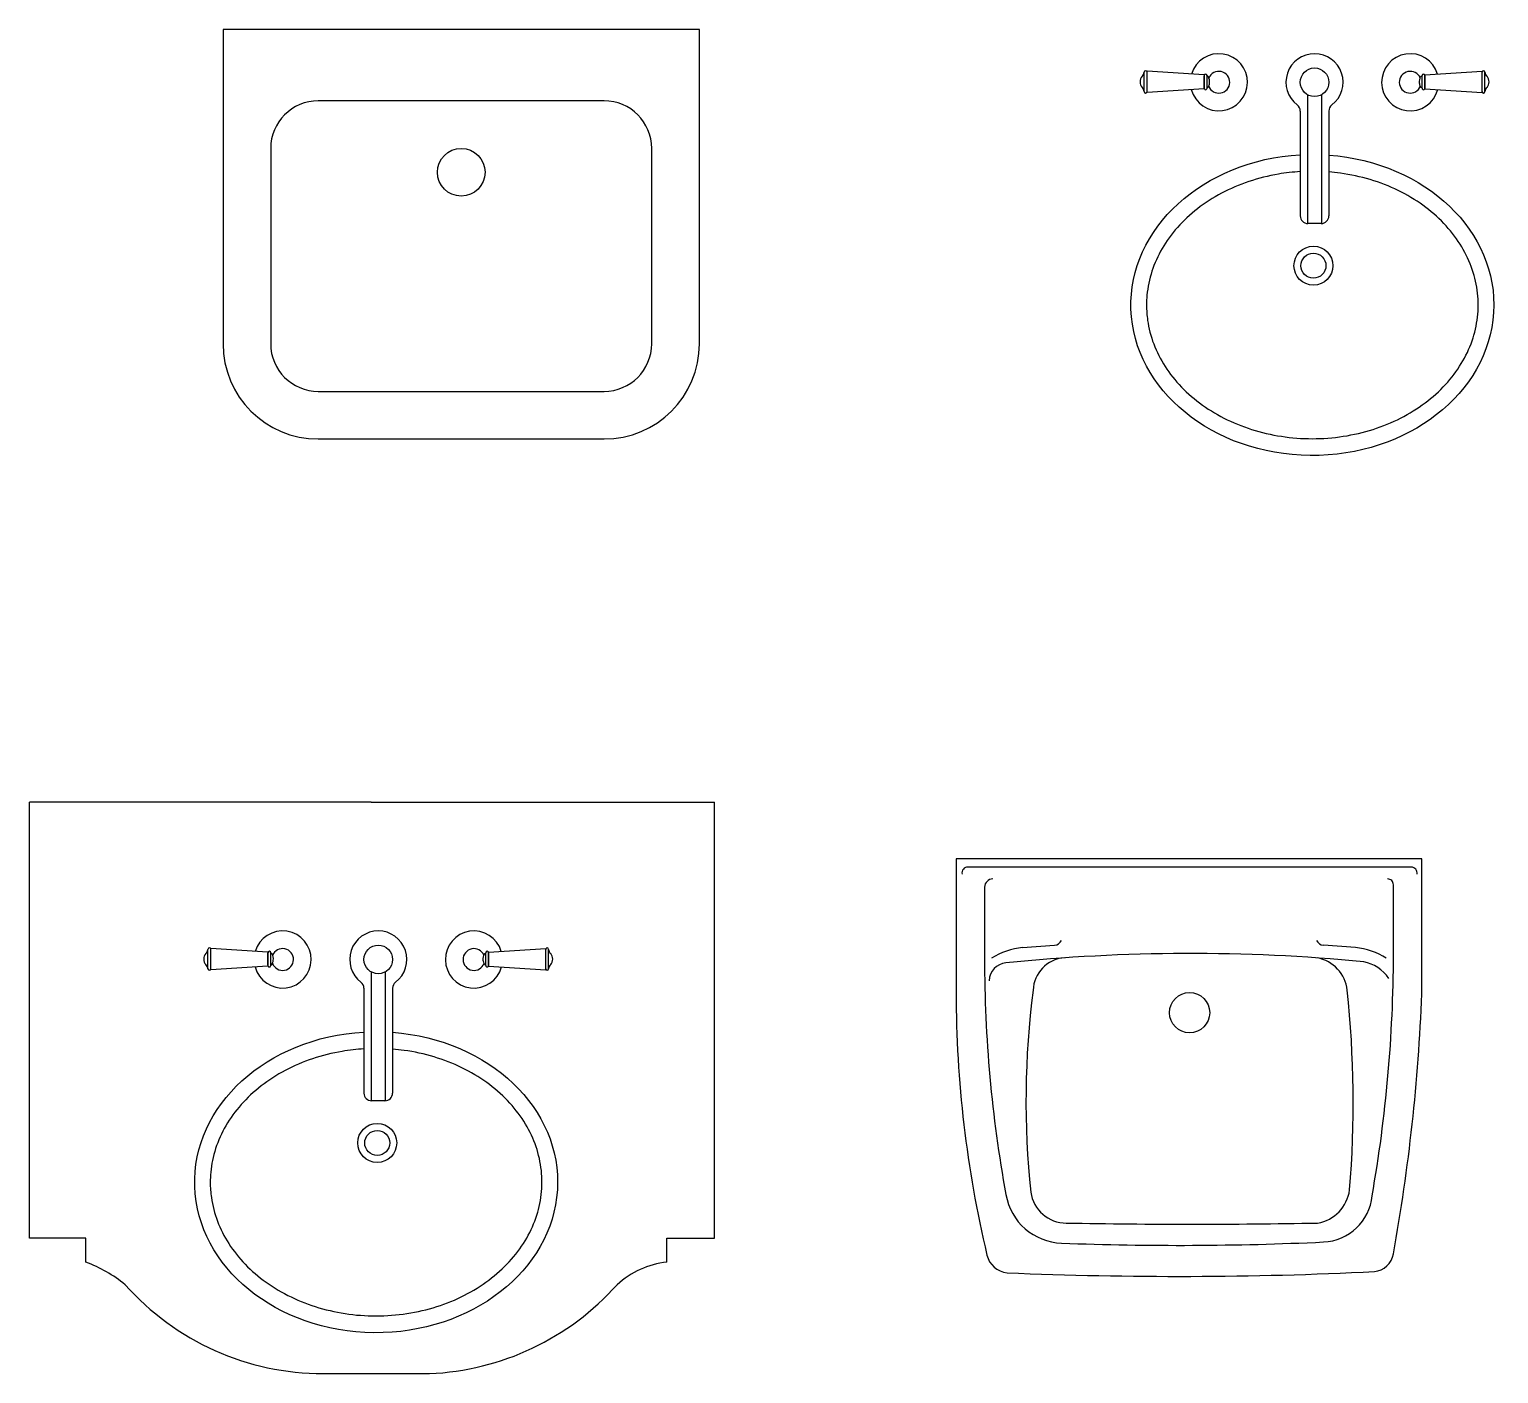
# Model space of a CAD drawing. Header units: inches. Extents: x -4148 to 3543, y 10663 to 18025.
# Drawn here: x -702 to 841, y 10795 to 12206 of the extents above; entities that cross this region are included whole.
import ezdxf

# ---------------------------------------------------------------- set-up
doc = ezdxf.new("R2010")
doc.units = ezdxf.units.IN
doc.header["$MEASUREMENT"] = 0
doc.layers.add('freecads.com', color=7, linetype='Continuous')
doc.styles.add('PL-01$0$Standard', font='ARIALN.TTF')

msp = doc.modelspace()

# ---------------------------------------------------------------- linework, layer by layer
at = {"layer": 'freecads.com'}
for p, q in [((1.526019338813057, 12206.39084635658), (-498.4739806611869, 12206.39084635658)), ((-498.4739806611869, 12206.39084635658), (-498.4739806611869, 11876.39084635658)), ((1.526019338813057, 11876.39084635658), (1.526019338813057, 12206.39084635658)), ((535.5357271504181, 12157.1848572259, 3.35231730415339e-05), (535.5139990733296, 12157.22709318621, 3.352968936203725e-05)), ((535.6889237046998, 12156.88138950574, 3.347722890328678e-05), (535.5357271504181, 12157.1848572259, 3.35231730415339e-05)), ((535.9146325675829, 12156.40897791796, 3.340953810486204e-05), (535.6889237046998, 12156.88138950574, 3.347722890328678e-05)), ((536.4600469850993, 12155.08549491419, 3.324596670397948e-05), (535.9146325675829, 12156.40897791796, 3.340953810486204e-05)), ((536.906949765078, 12153.56352373048, 3.311193947492273e-05), (536.4600469850993, 12155.08549491419, 3.324596670397948e-05)), ((537.1468208273, 12151.88700816866, 3.30400020316934e-05), (536.906949765078, 12153.56352373048, 3.311193947492273e-05)), ((757.4836828873085, 12151.88700816866, 3.30400020316934e-05), (757.7235539495305, 12153.56352373048, 3.311193947492273e-05)), ((757.7235539495305, 12153.56352373048, 3.311193947492273e-05), (758.1704567295092, 12155.08549491419, 3.324596670397948e-05)), ((758.1704567295092, 12155.08549491419, 3.324596670397948e-05), (758.7158711470256, 12156.40897791796, 3.340953810486204e-05)), ((758.7158711470256, 12156.40897791796, 3.340953810486204e-05), (758.9415800099086, 12156.88138950574, 3.347722890328678e-05)), ((758.9415800099086, 12156.88138950574, 3.347722890328678e-05), (759.0947765641904, 12157.1848572259, 3.35231730415339e-05)), ((759.0947765641904, 12157.1848572259, 3.35231730415339e-05), (759.1165046412789, 12157.22709318621, 3.352968936203725e-05)), ((535.4794728386041, 12145.31107712308, 3.354005045559793e-05), (535.6662401691137, 12145.67765346424, 3.348403793038714e-05)), ((535.498392771493, 12145.34782115764, 3.353437626635252e-05), (535.4794728386041, 12145.31107712308, 3.354005045559793e-05)), ((535.6662401691137, 12145.67765346424, 3.348403793038714e-05), (536.0712665866886, 12146.54399020403, 3.336256829393396e-05)), ((536.0712665866886, 12146.54399020403, 3.336256829393396e-05), (536.6120359917695, 12147.96464319182, 3.320038844897482e-05)), ((536.6120359917695, 12147.96464319182, 3.320038844897482e-05), (536.8718022989633, 12148.89140366627, 3.312248291029045e-05)), ((536.8718022989633, 12148.89140366627, 3.312248291029045e-05), (537.065156447381, 12149.90507601945, 3.306449461558943e-05)), ((537.065156447381, 12149.90507601945, 3.306449461558943e-05), (537.1468208273, 12151.88700816866, 3.30400020316934e-05)), ((757.5653472672275, 12149.90507601945, 3.306449461558943e-05), (757.4836828873085, 12151.88700816866, 3.30400020316934e-05)), ((757.7587014156452, 12148.89140366627, 3.312248291029045e-05), (757.5653472672275, 12149.90507601945, 3.306449461558943e-05)), ((758.018467722839, 12147.96464319182, 3.320038844897482e-05), (757.7587014156452, 12148.89140366627, 3.312248291029045e-05)), ((758.5592371279199, 12146.54399020403, 3.336256829393396e-05), (758.018467722839, 12147.96464319182, 3.320038844897482e-05)), ((758.9642635454948, 12145.67765346424, 3.348403793038714e-05), (758.5592371279199, 12146.54399020403, 3.336256829393396e-05)), ((759.1510308760044, 12145.31107712308, 3.354005045559793e-05), (758.9642635454948, 12145.67765346424, 3.348403793038714e-05)), ((759.1321109431155, 12145.34782115764, 3.353437626635252e-05), (759.1510308760044, 12145.31107712308, 3.354005045559793e-05)), ((-98.47398066118694, 12131.39084635652), (-398.4739806611869, 12131.39084635658)), ((-448.4739806611869, 12081.39084635658), (-448.4739806611869, 11876.39084635658)), ((-48.47398066118694, 11876.39084635658), (-48.47398066118694, 12081.39084635652)), ((-398.4739806611869, 11826.39084635658), (-98.47398066118694, 11826.39084635658)), ((-398.4739806611869, 11776.39084635658), (-98.47398066118694, 11776.39084635658)), ((-342.9919811577829, 11395.26128398469), (-701.7817047114777, 11395.26120261678)), ((-701.7816837957189, 10937.3938729097), (-701.7817047114777, 11395.26112087803)), ((-342.9919811577829, 11395.26128398469), (17.42103344913903, 11395.26128398207)), ((17.42105435965914, 10937.3938729097), (17.42099712767504, 11395.26128398207)), ((759.9989413277362, 11335.73222769064), (271.0489413277392, 11335.73222769064)), ((271.0489413277392, 11335.73222769064), (271.0489413277392, 11195.2826769879)), ((748.801611796931, 11327.03181673097), (283.4904316924803, 11327.03181673097)), ((759.9989413277362, 11194.03975843212), (759.9989413277362, 11335.73222769064)), ((300.9084979788968, 11305.90223914431), (300.9084979788968, 11231.32725831311)), ((730.1394015301048, 11235.05600451505), (730.1394015301048, 11308.38806679048)), ((340.7212064733903, 11242.51350638433), (374.3131950657989, 11244.9993340305)), ((690.3266761820851, 11242.51350638433), (656.7346875896765, 11244.9993340305)), ((-447.3043921941253, 11236.28405598329, 3.35231730415339e-05), (-447.3261202712138, 11236.3262919436, 3.352968936203725e-05)), ((-447.1511956398435, 11235.98058826312, 3.347722890328678e-05), (-447.3043921941253, 11236.28405598329, 3.35231730415339e-05)), ((-446.9254867769605, 11235.50817667535, 3.340953810486204e-05), (-447.1511956398435, 11235.98058826312, 3.347722890328678e-05)), ((-446.3800723594441, 11234.18469367158, 3.324596670397948e-05), (-446.9254867769605, 11235.50817667535, 3.340953810486204e-05)), ((-445.9331695794654, 11232.66272248787, 3.311193947492273e-05), (-446.3800723594441, 11234.18469367158, 3.324596670397948e-05)), ((-445.9683170455801, 11227.99060242366, 3.312248291029045e-05), (-445.7749628971624, 11229.00427477684, 3.306449461558943e-05)), ((-445.6932985172434, 11230.98620692605, 3.30400020316934e-05), (-445.9331695794654, 11232.66272248787, 3.311193947492273e-05)), ((-445.7749628971624, 11229.00427477684, 3.306449461558943e-05), (-445.6932985172434, 11230.98620692605, 3.30400020316934e-05)), ((-225.3564364572348, 11230.98620692605, 3.30400020316934e-05), (-225.1165653950129, 11232.66272248787, 3.311193947492273e-05)), ((-225.2747720773159, 11229.00427477684, 3.306449461558943e-05), (-225.3564364572348, 11230.98620692605, 3.30400020316934e-05)), ((-225.0814179288982, 11227.99060242366, 3.312248291029045e-05), (-225.2747720773159, 11229.00427477684, 3.306449461558943e-05)), ((-225.1165653950129, 11232.66272248787, 3.311193947492273e-05), (-224.6696626150342, 11234.18469367158, 3.324596670397948e-05)), ((-224.6696626150342, 11234.18469367158, 3.324596670397948e-05), (-224.1242481975178, 11235.50817667535, 3.340953810486204e-05)), ((-224.1242481975178, 11235.50817667535, 3.340953810486204e-05), (-223.8985393346347, 11235.98058826312, 3.347722890328678e-05)), ((-223.8985393346347, 11235.98058826312, 3.347722890328678e-05), (-223.745342780353, 11236.28405598329, 3.35231730415339e-05)), ((-223.745342780353, 11236.28405598329, 3.35231730415339e-05), (-223.7236147032645, 11236.3262919436, 3.352968936203725e-05)), ((-447.3606465059393, 11224.41027588047, 3.354005045559793e-05), (-447.1738791754296, 11224.77685222163, 3.348403793038714e-05)), ((-447.3417265730504, 11224.44701991503, 3.353437626635252e-05), (-447.3606465059393, 11224.41027588047, 3.354005045559793e-05)), ((-447.1738791754296, 11224.77685222163, 3.348403793038714e-05), (-446.7688527578548, 11225.64318896142, 3.336256829393396e-05)), ((-446.7688527578548, 11225.64318896142, 3.336256829393396e-05), (-446.2280833527739, 11227.06384194921, 3.320038844897482e-05)), ((-446.2280833527739, 11227.06384194921, 3.320038844897482e-05), (-445.9683170455801, 11227.99060242366, 3.312248291029045e-05)), ((-224.8216516217044, 11227.06384194921, 3.320038844897482e-05), (-225.0814179288982, 11227.99060242366, 3.312248291029045e-05)), ((-224.2808822166235, 11225.64318896142, 3.336256829393396e-05), (-224.8216516217044, 11227.06384194921, 3.320038844897482e-05)), ((-223.8758557990486, 11224.77685222163, 3.348403793038714e-05), (-224.2808822166235, 11225.64318896142, 3.336256829393396e-05)), ((-223.689088468539, 11224.41027588047, 3.354005045559793e-05), (-223.8758557990486, 11224.77685222163, 3.348403793038714e-05)), ((-223.7080084014278, 11224.44701991503, 3.353437626635252e-05), (-223.689088468539, 11224.41027588047, 3.354005045559793e-05)), ((-651.7816837957189, 10937.3938729097), (-701.7816837957189, 10937.3938729097)), ((-667.414691195806, 10937.3938729097), (-696.1117107672444, 10937.3938729097)), ((-642.414691195806, 10937.3938729097), (-667.414691195806, 10937.3938729097)), ((-642.414691195806, 10912.3938729097), (-642.414691195806, 10937.3938729097)), ((-32.57894564034086, 10912.3938729097), (-32.57894564034086, 10937.3938729097)), ((-32.57894564034086, 10937.3938729097), (-7.578945640340862, 10937.3938729097)), ((-32.57894564034086, 10937.3938729097), (17.42105435965914, 10937.3938729097)), ((-393.1493084062649, 10795.26120349217), (-281.8443284299983, 10795.26120349217))]:
    msp.add_line(p, q, dxfattribs=at)
at = {"layer": 'freecads.com', "extrusion": (2.999042941532596e-07, 5.477948133960356e-13, 0.9999999999999551)}
for p, q in [((468.5264765515749, 12141.0882988292, 5.361954386172881e-05), (468.5264391732926, 12161.5520428292, 5.361954386171809e-05)), ((471.5264786044427, 12139.96440430886, 5.271983097926655e-05), (471.5264374256658, 12162.50883630888, 5.271983097925475e-05)), ((531.4749327318568, 12158.50894580861, 3.474102200000053e-05), (471.5264374256658, 12162.50883630888, 5.271983097925475e-05)), ((531.4749327320897, 12158.50882580857, 3.474102200000053e-05), (531.4749591285654, 12144.0574098086, 3.474102200000811e-05)), ((531.4749577680195, 12144.80228180861, 3.474102200000772e-05), (531.4749340226699, 12157.80228180861, 3.474102200000091e-05)), ((534.4556102063798, 12144.56229525296, 3.384711166582829e-05), (534.4555855843064, 12158.04227525297, 3.384711166582123e-05)), ((531.4749591285654, 12144.0574098086, 3.474102200000811e-05), (471.5264786044427, 12139.96440430886, 5.271983097926655e-05)), ((640.0145505714754, 12137.7928517892, 2.189535872309433e-06), (640.0147975008294, 12002.60497006306, 2.189535872380258e-06)), ((654.6161465714977, 12137.79289628936, -2.189545469596509e-06), (654.6163935008517, 12002.60499673381, -2.189545469525711e-06)), ((632.3153658890224, 12120.64724755472, 4.498563812339748e-06), (632.315566888341, 12010.60495599992, 4.498563812397401e-06)), ((662.3153658890224, 12120.64730539305, -4.498565012288661e-06), (662.315566888341, 12010.60501079684, -4.498565012230982e-06)), ((654.3155815007922, 12002.60499618433, -2.099330658992572e-06), (640.3155815007922, 12002.60497061243, 2.09932945916734e-06)), ((-514.3136427929685, 11220.18749758658, 5.361954386172881e-05), (-514.3136801712508, 11240.65124158659, 5.361954386171809e-05)), ((-511.3136407401007, 11219.06360306625, 5.271983097926655e-05), (-511.3136819188776, 11241.60803506627, 5.271983097925475e-05)), ((-451.3651866126866, 11237.608144566, 3.474102200000053e-05), (-511.3136819188776, 11241.60803506627, 5.271983097925475e-05)), ((-451.3651866124537, 11237.60802456596, 3.474102200000053e-05), (-451.365160215978, 11223.15660856599, 3.474102200000811e-05)), ((-451.3651615765239, 11223.901480566, 3.474102200000772e-05), (-451.3651853218735, 11236.901480566, 3.474102200000091e-05)), ((-448.3845091381636, 11223.66149401035, 3.384711166582829e-05), (-448.384533760237, 11237.14147401036, 3.384711166582123e-05)), ((-451.365160215978, 11223.15660856599, 3.474102200000811e-05), (-511.3136407401007, 11219.06360306625, 5.271983097926655e-05)), ((-342.825568773068, 11216.89205054658, 2.189535872309433e-06), (-342.8253218437139, 11081.70416882045, 2.189535872380258e-06)), ((-328.2239727730457, 11216.89209504675, -2.189545469596509e-06), (-328.2237258436917, 11081.7041954912, -2.189545469525711e-06)), ((-350.524753455521, 11199.74644631211, 4.498563812339748e-06), (-350.5245524562024, 11089.70415475731, 4.498563812397401e-06)), ((-320.524753455521, 11199.74650415044, -4.498565012288661e-06), (-320.5245524562024, 11089.70420955423, -4.498565012230982e-06)), ((-328.5245378437512, 11081.70419494172, -2.099330658992572e-06), (-342.5245378437512, 11081.70416936982, 2.09932945916734e-06))]:
    msp.add_line(p, q, dxfattribs=at)
at = {"layer": 'freecads.com', "extrusion": (-2.999042941532596e-07, 5.477948133960356e-13, 0.9999999999999551)}
for p, q in [((760.1748935082287, 12144.56229525296, 3.384711166582829e-05), (760.1749181303021, 12158.04227525297, 3.384711166582123e-05)), ((763.1555709825188, 12158.50882580857, 3.474102200000053e-05), (763.1555445860431, 12144.0574098086, 3.474102200000811e-05)), ((763.155545946589, 12144.80228180861, 3.474102200000772e-05), (763.1555696919386, 12157.80228180861, 3.474102200000091e-05)), ((763.1555709827517, 12158.50894580861, 3.474102200000053e-05), (823.1040662889427, 12162.50883630888, 5.271983097925475e-05)), ((823.1040251101658, 12139.96440430886, 5.271983097926655e-05), (823.1040662889427, 12162.50883630888, 5.271983097925475e-05)), ((826.1040271630336, 12141.0882988292, 5.361954386172881e-05), (826.1040645413159, 12161.5520428292, 5.361954386171809e-05)), ((763.1555445860431, 12144.0574098086, 3.474102200000811e-05), (823.1040251101658, 12139.96440430886, 5.271983097926655e-05)), ((-222.6652258363147, 11223.66149401035, 3.384711166582829e-05), (-222.6652012142413, 11237.14147401036, 3.384711166582123e-05)), ((-219.6845483620245, 11237.60802456596, 3.474102200000053e-05), (-219.6845747585003, 11223.15660856599, 3.474102200000811e-05)), ((-219.6845733979544, 11223.901480566, 3.474102200000772e-05), (-219.6845496526048, 11236.901480566, 3.474102200000091e-05)), ((-219.6845483617917, 11237.608144566, 3.474102200000053e-05), (-159.7360530556007, 11241.60803506627, 5.271983097925475e-05)), ((-159.7360942343776, 11219.06360306625, 5.271983097926655e-05), (-159.7360530556007, 11241.60803506627, 5.271983097925475e-05)), ((-156.7360921815098, 11220.18749758658, 5.361954386172881e-05), (-156.7360548032275, 11240.65124158659, 5.361954386171809e-05)), ((-219.6845747585003, 11223.15660856599, 3.474102200000811e-05), (-159.7360942343776, 11219.06360306625, 5.271983097926655e-05))]:
    msp.add_line(p, q, dxfattribs=at)
at = {"layer": 'freecads.com', "extrusion": (2.999042941532596e-07, 5.477948133960356e-13, 0.9999999999999551)}
for centre in [(647.3153086376857, 12150.89624339819, 0.000194139296929353), (-335.5248107067554, 11229.9954421557, -0.0001006191797928287)]:
    msp.add_circle(centre, 14.999998000026, dxfattribs=at)
at = {"layer": 'freecads.com'}
for centre, radius in [((-248.4739806611869, 12056.39084635658), 25), ((646.1817169948772, 11958.33060552015), 20.48394153633715), ((646.1817169948772, 11958.33060552015), 13.10972258325578), ((516.1460133179498, 11174.15309940124), 21.13422140614657), ((-336.6584023496662, 11037.42980427754), 20.48394153633715), ((-336.6584023496662, 11037.42980427754), 13.10972258325578)]:
    msp.add_circle(centre, radius, dxfattribs=at)
for centre, radius, start, end in [((546.9051629179448, 12150.89604209402, 3.305224832364142e-05), 29.98854442988978, 195.002400831697, 163.5299712273267), ((647.3153086377715, 12150.89624339818), 30.00000000003111, 307.2478893382913, 232.752327547601), ((747.7253407966637, 12150.89604209402, 3.305224832364142e-05), 29.98854442988978, 16.47002877267334, 344.997599168303), ((473.2709169743757, 12151.32020415259, 5.431162726446527e-05), 9.121796375605696, 140.6339771908807, 180.0002093146156), ((461.527177267737, 12162.36291486087, 5.431162726446527e-05), 7.04607371041247, 311.7471428311425, 353.3918107714592), ((470.0264391733508, 12161.55202414, 5.361954386171809e-05), 1.500000000174637, 0.0009231827756889605, 179.9992861251698), ((532.9652842063515, 12158.00394308635, 3.384711166582829e-05), 1.490325999972568, 359.9998953460273, 179.9998953460273), ((546.9051629179448, 12150.89604209402, 3.305224832364142e-05), 11.43953348265934, 200.5909198752427, 157.1986791703984), ((747.7253407966637, 12150.89604209402, 3.305224832364142e-05), 11.43953348265934, 22.80132082960163, 339.4090801247573), ((761.665219508257, 12158.00394308635, 3.384711166582829e-05), 1.490325999972568, 0.0001046539727320076, 180.0001046539727), ((824.6040645412577, 12161.55202414, 5.361954386171809e-05), 1.500000000174637, 0.0007138748302039085, 179.9990768172243), ((833.1033264468715, 12162.36291486087, 5.431162726446527e-05), 7.04607371041247, 186.6081892285408, 228.2528571688574), ((821.3595867402328, 12151.32020415259, 5.431162726446527e-05), 9.121796375605696, 359.9997906853844, 39.36602280697576), ((473.2709169744339, 12151.32017082923, 5.431162726446527e-05), 9.121796375605696, 180, 219.3662321235763), ((461.5272176088474, 12140.27741721905, 5.431162726446527e-05), 7.04607371041247, 6.608398542891417, 48.25306647679621), ((470.0264391733508, 12141.08831751845, 5.361954386171809e-05), 1.500000000174637, 180.0007138748302, 359.9990768172243), ((532.9652842063515, 12144.56229253077, 3.384711166582829e-05), 1.490325999972568, 180.0001046539727, 0.0001046539727320076), ((761.665219508257, 12144.56229253077, 3.384711166582829e-05), 1.490325999972568, 179.9998953460273, 359.9998953460273), ((824.6040645412577, 12141.08831751845, 5.361954386171809e-05), 1.500000000174637, 180.0009231827757, 359.9992861251698), ((833.1032861057611, 12140.27741721905, 5.431162726446527e-05), 7.04607371041247, 131.7469335185127, 173.3916014571086), ((821.3595867401746, 12151.32017082923, 5.431162726446527e-05), 9.121796375605696, 320.6337678785837, 0), ((-398.4739806611869, 12081.39084635658), 50, 90, 180), ((-98.47398066118694, 12081.39084635652), 50, 0, 90), ((624.4499731504184, 12120.71398293627), 7.865675847803512, 359.5138750101975, 53.23855718247831), ((670.1806441251247, 12120.71398293627), 7.865675847803512, 126.7614428175217, 180.4861249898025), ((-398.4739806611869, 11876.39084635658), 100, 180, 270), ((-398.4739806611869, 11876.39084635658), 50, 180, 270), ((-98.47398066118694, 11876.39084635658), 100, 270, 0), ((-98.47398066118694, 11876.39084635658), 50, 270, 0), ((283.4904316924803, 11320.70852633386), 6.323290397110301, 90, 190.3330927142421), ((748.5461779789621, 11320.49545410566), 6.541351756699117, 351.90482418746, 87.76208309807963), ((309.8570823478367, 11305.65382429737), 8.952031732753142, 91.53343913190774, 178.4098638135572), ((723.9248151731663, 11308.38806679048), 6.214586356934905, 0, 90.05670400629215), ((-435.9349564265985, 11229.99524085141, 3.305224832364142e-05), 29.98854442988978, 195.002400831697, 163.5299712273341), ((-335.5248107067719, 11229.99544215556), 30.00000000003111, 307.2478893382627, 232.7523275475764), ((-235.1147785478797, 11229.99524085141, 3.305224832364142e-05), 29.98854442988978, 16.47002877266595, 344.997599168303), ((373.6396942314313, 11254.10062163583), 9.126173319023954, 274.2322085634316, 333.0955980295555), ((657.408188424044, 11254.10062163583), 9.126173319023954, 206.9044019704445, 265.7677914365685), ((-509.5692023701677, 11230.41940290998, 5.431162726446527e-05), 9.121796375605696, 140.6339771908757, 180.0002093146156), ((-509.5692023701095, 11230.41936958662, 5.431162726446527e-05), 9.121796375605696, 180, 219.3662321235914), ((-521.3129420768064, 11241.46211361826, 5.431162726446527e-05), 7.04607371041247, 311.7471428311296, 353.3918107714592), ((-512.8136801711926, 11240.65122289739, 5.361954386171809e-05), 1.500000000174637, 0.0009231827756893803, 179.9992861251698), ((-449.8748351381919, 11237.10314184374, 3.384711166582829e-05), 1.490325999972568, 359.9998953460273, 179.9998953460273), ((-435.9349564265985, 11229.99524085141, 3.305224832364142e-05), 11.43953348265934, 200.5909198752427, 157.1986791703924), ((-235.1147785478797, 11229.99524085141, 3.305224832364142e-05), 11.43953348265934, 22.80132082960763, 339.4090801247573), ((-221.1748998362864, 11237.10314184374, 3.384711166582829e-05), 1.490325999972568, 0.0001046539727320076, 180.0001046539727), ((-158.2360548032857, 11240.65122289739, 5.361954386171809e-05), 1.500000000174637, 0.0007138748302035839, 179.9990768172243), ((-149.7367928976719, 11241.46211361826, 5.431162726446527e-05), 7.04607371041247, 186.6081892285408, 228.2528571688704), ((-161.4805326043688, 11230.41936958662, 5.431162726446527e-05), 9.121796375605696, 320.6337678785571, 0), ((-161.4805326043106, 11230.41940290998, 5.431162726446527e-05), 9.121796375605696, 359.9997906853844, 39.36602280697576), ((1687.307500591218, 11231.34246931353), 1386.399002695769, 180.0006286258651, 190.3122139704334), ((347.6693383068996, 11170.05721720368), 72.78866929546736, 95.47757910472652, 122.6743601132727), ((517.4220963274056, 9336.80179982603), 1899.498795145535, 84.51349343719518, 95.86557260687549), ((387.1378192496486, 11196.50170278461), 35.24205900952483, 94.48836333564465, 177.9400016957385), ((643.165994562376, 11193.60411110588), 38.67648994941849, 6.181175560561119, 79.77040160392447), ((683.3785443485758, 11170.05721720368), 72.7886692954675, 57.32563988672727, 84.52242089527347), ((-740.2769248676996, 11237.58101186338), 1470.418494374758, 349.9870235227329, 359.9016114560138), ((-521.312901735696, 11219.37661597644, 5.431162726446527e-05), 7.04607371041247, 6.608398542891417, 48.2530664768092), ((-512.8136801711926, 11220.18751627584, 5.361954386171809e-05), 1.500000000174637, 180.0007138748302, 359.9990768172243), ((-449.8748351381919, 11223.66149128815, 3.384711166582829e-05), 1.490325999972568, 180.0001046539727, 0.0001046539727320076), ((-221.1748998362864, 11223.66149128815, 3.384711166582829e-05), 1.490325999972568, 179.9998953460273, 359.9998953460273), ((-158.2360548032857, 11220.18751627584, 5.361954386171809e-05), 1.500000000174637, 180.0009231827757, 359.9992861251698), ((-149.7368332387823, 11219.37661597644, 5.431162726446527e-05), 7.04607371041247, 131.7469335185041, 173.3916014571086), ((324.6041046886676, 11207.68179207804), 18.71905491045637, 93.98523927236472, 179.9080174202389), ((691.0126778019985, 11187.23688295309), 41.15129698836113, 33.91485307770825, 78.75737710473511), ((-358.390146194125, 11199.81318169366), 7.865675847803512, 359.5138750101977, 53.23855718250697), ((-312.6594752194187, 11199.81318169366), 7.865675847803512, 126.761442817493, 180.4861249898022), ((1252.825051983054, 11081.12478212736), 908.4262825026263, 172.6227414851888, 186.0331101344974), ((-428.0003696893255, 11079.76481396908), 1115.874987941914, 355.2897199607577, 6.070374855088165), ((1460.724139253049, 11195.30844109904), 1189.675198204286, 180.0012408215902, 193.3916811790068), ((-1217.684251130289, 11272.18481112245), 1979.226479964069, 349.7800174495651, 357.7372241870088), ((384.0828195827271, 10993.87465193458), 61.71679587255465, 189.9973247613659, 267.8598564384912), ((386.8317915844236, 10991.13211778913), 37.80171377781182, 188.3442660877597, 269.8831051432786), ((643.5502574187631, 10993.66513662398), 40.931373473146, 279.7954327962949, 352.2311295411806), ((654.2415787096179, 10987.1437901275), 53.75780865308326, 272.658141670033, 354.4210056586691), ((518.6343097055433, 17948.61867016279), 6996.53121665424, 268.9199513125226, 271.0800486874773), ((327.0020810766291, 10925.23188083733), 24.22855986562248, 193.0240340698959, 264.184949979709), ((504.4235073706877, 14214.1289701383), 3284.218891301978, 267.8598564384912, 272.658141670033), ((707.7885657692823, 10924.93004530302), 22.69119046153954, 276.1843309830279, 350.0638254467), ((-699.575049952703, 10765.73668672714), 157.4027854651306, 51.3313571688808, 68.70640598846825), ((-21.64543767353189, 10819.21600321423), 93.8171466067813, 96.69249335044461, 132.2760677831758), ((503.6823404681054, 15155.40937322683), 4258.051124868711, 267.5888707330266, 272.7804102297258), ((-393.1493084062649, 11073.79804875235), 278.5368452601715, 221.6654154838502, 270), ((-293.7409923452478, 11075.0644267791), 280.0560200639796, 272.4346336152937, 318.2643106646458)]:
    msp.add_arc(centre, radius, start, end, dxfattribs=at)
at = {"layer": 'freecads.com', "extrusion": (2.999042941532596e-07, 5.477948133960356e-13, 0.9999999999999551)}
for centre, radius, start, end in [((535.405891343773, 12158.18144092819, 0.0001941392969291932), 0.9604514010054218, 188.3366779125541, 276.462868671027), ((535.2992467156691, 12144.48312766971, 0.0001941392969290676), 0.8473380393557314, 77.71955908033185, 174.6422117881806), ((640.3155668886617, 12010.6049706122, 0.0001941392969293658), 8.000000000013864, 180.0001046539727, 270.0001046539727), ((654.3155668886625, 12010.60499618411, 0.0001941392969293878), 8.000000000013864, 270.0001046539727, 0.000104653972732003), ((-447.4342280006681, 11237.2806396857, -0.0001006191797930024), 0.9604514010054218, 188.3366779125541, 276.4628686710263), ((-447.5408726287719, 11223.58232642723, -0.000100619179793114), 0.8473380393557314, 77.7195590803277, 174.6422117881806), ((-342.524552455778, 11089.70416936972, -0.0001006191797928155), 8.000000000013864, 180.0001046539727, 270.0001046539727), ((-328.5245524557769, 11089.70419494162, -0.0001006191797928075), 8.000000000013864, 270.0001046539727, 0.000104653972732003)]:
    msp.add_arc(centre, radius, start, end, dxfattribs=at)
at = {"layer": 'freecads.com', "extrusion": (-2.999042941532596e-07, 5.477948133960356e-13, 0.9999999999999551)}
for centre, radius, start, end in [((759.2246123708384, 12158.1814409283, -0.0001941259504766476), 0.9604514010054218, 263.5371313323035, 351.663322087446), ((759.3312569989422, 12144.48312766983, -0.0001941259504767593), 0.8473380393557314, 5.35778821181942, 102.2804409196682), ((-223.6155069736023, 11237.28063968581, 0.0001006315173161689), 0.9604514010054218, 263.5371313323286, 351.663322087446), ((-223.5088623454984, 11223.58232642734, 0.000100631517316071), 0.8473380393557314, 5.35778821181942, 102.2804409196723)]:
    msp.add_arc(centre, radius, start, end, dxfattribs=at)
at = {"layer": 'freecads.com', "extrusion": (0, 0, -1)}
for centre in [(645.0428341263032, 11917.10283178817), (-337.7972852182402, 10996.20203054556)]:
    msp.add_ellipse(centre, major_axis=(-190.5003119785397, -0.3621908518834278), ratio=0.8295814177054835, start_param=1.663167909863715, end_param=7.788698856541812, dxfattribs=at)
at = {"layer": 'freecads.com'}
for points in [[(632.31548198362, 12057.08814997573), (624.6456530511205, 12056.62774654383), (617.014453637792, 12055.75653256695), (598.8422112131084, 12052.67722186759), (588.4103304875607, 12050.06413572047), (568.3565436427307, 12043.32870245543), (558.7352271186246, 12039.20659457518), (540.6422324889863, 12029.62315666947), (532.1711076699721, 12024.16225622203), (516.663975346979, 12012.12344444274), (509.6283620678878, 12005.54620274219), (497.2087460395705, 11991.53273795473), (491.8247588002414, 11984.0973498991), (482.8488465644477, 11968.63835192924), (479.2563994074299, 11960.61539512661), (473.9352226627816, 11944.24077927878), (472.2056964495277, 11935.88910114478), (471.0864117172605, 11923.92381232096), (470.9228471477109, 11920.34763991522), (470.9296457588498, 11916.7717971386), (470.9396915976249, 11911.48802087728), (471.321797514247, 11906.20491218879), (473.2746300411236, 11892.58133836875), (475.4168936350907, 11884.28464029029), (481.552215081203, 11868.0775944219), (485.5460634124756, 11860.16739416371), (495.300083811424, 11844.99520462476), (501.060668456048, 11837.73394846734), (514.1923529048508, 11824.12912514606), (521.5633378729981, 11817.78637697016), (537.6841088646615, 11806.27052965008), (546.4334507474268, 11801.09804930426), (565.0125686500978, 11792.13478449975), (574.8417760151497, 11788.34438345469), (595.2315037030785, 11782.30238186415), (605.7914329354244, 11780.05098759294), (627.2604370654153, 11777.18056044691), (638.1689269811905, 11776.5616117108), (659.9375505476783, 11776.9819268587), (670.7971029472828, 11778.02117902854), (692.0724866865494, 11781.71502533157), (702.4877316638886, 11784.36950852417), (722.498755933746, 11791.18402267508), (732.0939458203793, 11795.34381022966), (750.1264041419199, 11804.99737055196), (758.5631214364257, 11810.4907078478), (773.9948019220319, 11822.58797167839), (780.9893777388206, 11829.19122234742), (793.3222428404551, 11843.24962842108), (798.6605297194619, 11850.70394777324), (807.542342669476, 11866.19374159885), (811.0864041131281, 11874.22857480867), (816.3096747884119, 11890.62041514225), (817.9896790136409, 11898.97746288897), (819.4614974792639, 11915.77723361125), (819.2536454722576, 11924.22066889818), (816.9533737643214, 11940.96700850005), (814.8604685814644, 11949.27053099991), (808.822443414625, 11965.49783782409), (804.8765303823457, 11973.42149545972), (795.215301567252, 11988.62769219947), (789.4995589218161, 11995.9095070125), (776.4524680199393, 12009.56242926277), (769.1212226368079, 12015.93271492094), (753.0729160694464, 12027.50984117288), (744.3562933909998, 12032.71605649239), (725.8340328358172, 12041.75171925562), (716.028962078417, 12045.58077771913), (695.677815418836, 12051.70344203534), (685.1323305970582, 12053.99683776473), (670.3981477043417, 12056.02732088368), (666.3641583867429, 12056.46585146534), (662.3154825289093, 12056.78972980308)], [(-350.5246373609234, 11136.18734873312), (-358.1944662934229, 11135.72694530122), (-365.8256657067514, 11134.85573132434), (-383.997908131435, 11131.77642062498), (-394.4297888569827, 11129.16333447786), (-414.4835757018127, 11122.42790121282), (-424.1048922259188, 11118.30579333257), (-442.197886855557, 11108.72235542686), (-450.6690116745713, 11103.26145497941), (-466.1761439975644, 11091.22264320012), (-473.2117572766556, 11084.64540149957), (-485.6313733049728, 11070.63193671212), (-491.015360544302, 11063.19654865649), (-499.9912727800956, 11047.73755068663), (-503.5837199371135, 11039.714593884), (-508.9048966817618, 11023.33997803617), (-510.6344228950156, 11014.98829990217), (-511.7537076272829, 11003.02301107835), (-511.9172721968325, 10999.44683867261), (-511.9104735856936, 10995.87099589599), (-511.9004277469185, 10990.58721963467), (-511.5183218302964, 10985.30411094618), (-509.5654893034198, 10971.68053712613), (-507.4232257094527, 10963.38383904768), (-501.2879042633404, 10947.17679317929), (-497.2940559320677, 10939.2665929211), (-487.5400355331194, 10924.09440338215), (-481.7794508884954, 10916.83314722473), (-468.6477664396925, 10903.22832390345), (-461.2767814715453, 10896.88557572755), (-445.1560104798818, 10885.36972840746), (-436.4066685971165, 10880.19724806164), (-417.8275506944456, 10871.23398325714), (-407.9983433293937, 10867.44358221208), (-387.6086156414649, 10861.40158062154), (-377.048686409119, 10859.15018635033), (-355.5796822791281, 10856.2797592043), (-344.6711923633529, 10855.66081046819), (-322.9025687968651, 10856.08112561609), (-312.0430163972605, 10857.12037778592), (-290.767632657994, 10860.81422408896), (-280.3523876806548, 10863.46870728156), (-260.3413634107974, 10870.28322143246), (-250.7461735241641, 10874.44300898705), (-232.7137152026235, 10884.09656930935), (-224.2769979081177, 10889.58990660518), (-208.8453174225115, 10901.68717043578), (-201.8507416057228, 10908.29042110481), (-189.5178765040882, 10922.34882717846), (-184.1795896250815, 10929.80314653063), (-175.2977766750673, 10945.29294035624), (-171.7537152314153, 10953.32777356606), (-166.5304445561314, 10969.71961389964), (-164.8504403309025, 10978.07666164636), (-163.3786218652795, 10994.87643236864), (-163.5864738722858, 11003.31986765557), (-165.8867455802219, 11020.06620725744), (-167.979650763079, 11028.3697297573), (-174.0176759299184, 11044.59703658148), (-177.9635889621977, 11052.52069421711), (-187.6248177772914, 11067.72689095686), (-193.3405604227273, 11075.00870576989), (-206.3876513246041, 11088.66162802016), (-213.7188967077354, 11095.03191367833), (-229.767203275097, 11106.60903993027), (-238.4838259535436, 11111.81525524978), (-257.0060865087262, 11120.85091801301), (-266.8111572661264, 11124.67997647652), (-287.1623039257074, 11130.80264079273), (-297.7077887474852, 11133.09603652212), (-312.4419716402017, 11135.12651964107), (-316.4759609578005, 11135.56505022273), (-320.524636815634, 11135.88892856047)]]:
    msp.add_open_spline(points, degree=3, knots=[4.7828476053687, 4.7828476053687, 4.7828476053687, 4.7828476053687, 4.913195625253423, 4.913195625253423, 5.097709474721984, 5.097709474721984, 5.282223324190544, 5.282223324190544, 5.466737173659104, 5.466737173659104, 5.651251023127664, 5.651251023127664, 5.835764872596225, 5.835764872596225, 6.020278722064785, 6.020278722064785, 6.204792571533345, 6.204792571533345, 6.283185307179586, 6.283185307179586, 6.283185307179586, 6.399020846250444, 6.399020846250444, 6.583534695719004, 6.583534695719004, 6.768048545187564, 6.768048545187564, 6.952562394656124, 6.952562394656124, 7.137076244124684, 7.137076244124684, 7.321590093593245, 7.321590093593245, 7.506103943061805, 7.506103943061805, 7.690617792530364, 7.690617792530364, 7.875131641998925, 7.875131641998925, 8.059645491467485, 8.059645491467485, 8.244159340936045, 8.244159340936045, 8.428673190404606, 8.428673190404606, 8.613187039873166, 8.613187039873166, 8.797700889341726, 8.797700889341726, 8.982214738810287, 8.982214738810287, 9.166728588278847, 9.166728588278847, 9.351242437747407, 9.351242437747407, 9.535756287215968, 9.535756287215968, 9.720270136684528, 9.720270136684528, 9.904783986153088, 9.904783986153088, 10.08929783562165, 10.08929783562165, 10.27381168509021, 10.27381168509021, 10.45832553455877, 10.45832553455877, 10.64283938402733, 10.64283938402733, 10.82735323349589, 10.82735323349589, 10.89632226314565, 10.89632226314565, 10.89632226314565, 10.89632226314565], dxfattribs=at)

# ---------------------------------------------------------------- texts
at = {"layer": 'freecads.com', "style": 'PL-01$0$Standard', "flags": 8}
for tag, p, s in [('TRADENAME', (515.5239413277377, 11335.68904769064), 'CHESAPEAKE'), ('MODELNUMBER', (515.5239413277377, 11335.73222769064), 'K-1728'), ('PRODUCT', (515.5239413277377, 11335.64586769064), 'C_LAVATORY'), ('MATERIAL', (515.5239413277377, 11335.60268769064), 'VITREOUS CHINA')]:
    msp.add_attdef(tag, p, s, height=0.0254, dxfattribs=at)

doc.saveas('drawing.dxf')
